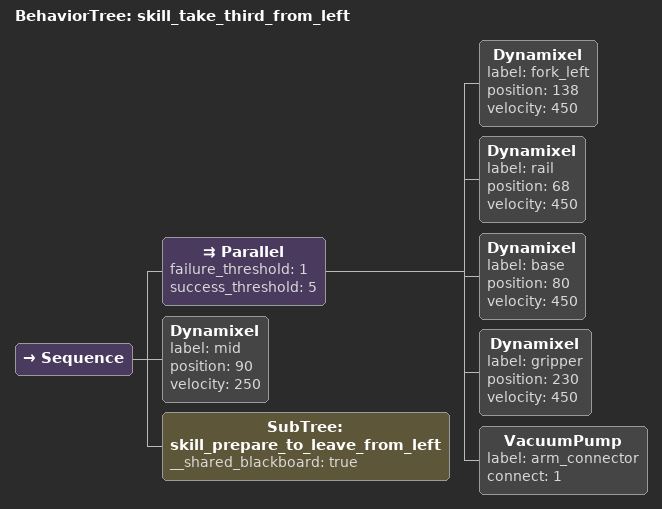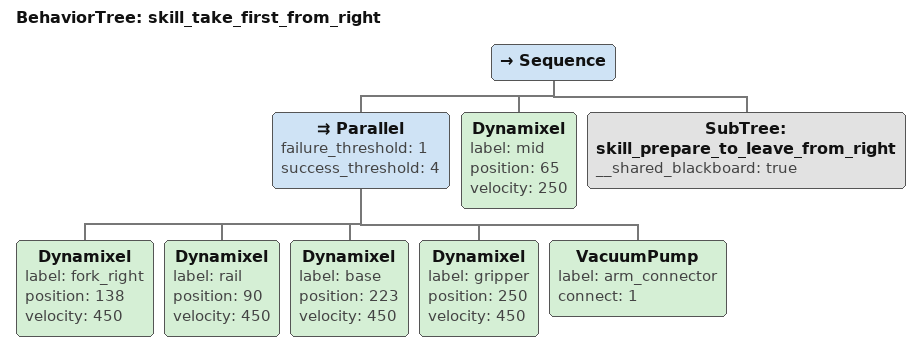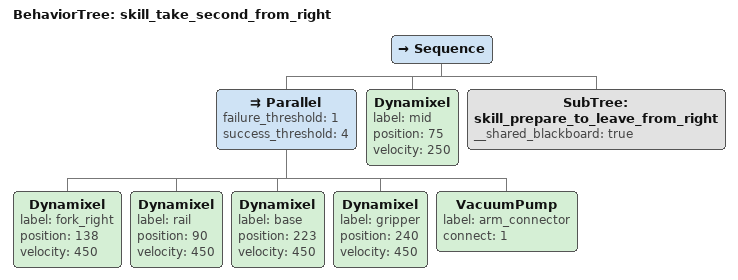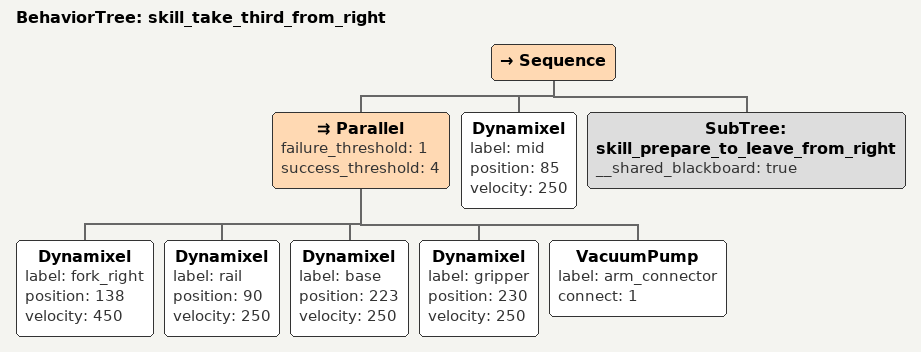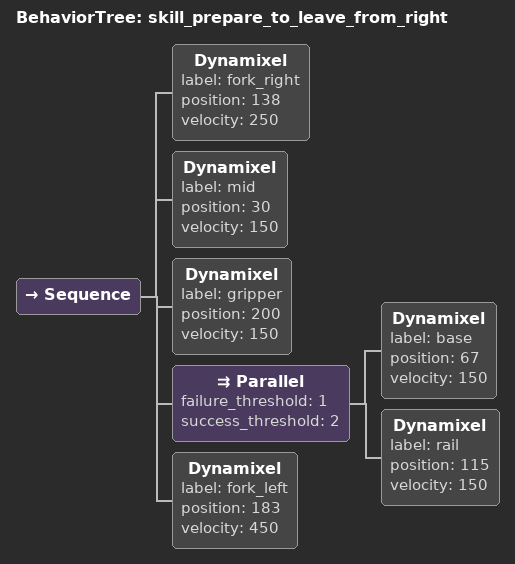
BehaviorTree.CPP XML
<BehaviorTree ID="skill_take_third_from_left">
    <Sequence>
        <Parallel failure_threshold="1" success_threshold="5">
  <Dynamixel label="fork_left" position="138" velocity="450"/>
  <Dynamixel label="rail" position="68" velocity="450"/>
  <Dynamixel label="base" position="80" velocity="450"/>
  <Dynamixel label="gripper" position="230" velocity="450"/>
  <VacuumPump label="arm_connector" connect="1"/>
        </Parallel>

        <Dynamixel label="mid" position="90" velocity="250"/>

 <SubTree ID="skill_prepare_to_leave_from_left" __shared_blackboard="true"/>

    </Sequence>
</BehaviorTree>

<BehaviorTree ID="skill_take_first_from_right">
    <Sequence>

        <Parallel failure_threshold="1" success_threshold="4">
  <Dynamixel label="fork_right" position="138" velocity="450"/>
  <Dynamixel label="rail" position="90" velocity="450"/>
  <Dynamixel label="base" position="223" velocity="450"/>
  <Dynamixel label="gripper" position="250" velocity="450"/>
  <VacuumPump label="arm_connector" connect="1"/>
        </Parallel>

        <Dynamixel label="mid" position="65" velocity="250"/>

 <SubTree ID="skill_prepare_to_leave_from_right" __shared_blackboard="true"/>

    </Sequence>
</BehaviorTree>

<BehaviorTree ID="skill_take_second_from_right">
    <Sequence>

        <Parallel failure_threshold="1" success_threshold="4">
  <Dynamixel label="fork_right" position="138" velocity="450"/>
  <Dynamixel label="rail" position="90" velocity="450"/>
  <Dynamixel label="base" position="223" velocity="450"/>
  <Dynamixel label="gripper" position="240" velocity="450"/>
  <VacuumPump label="arm_connector" connect="1"/>
        </Parallel>

        <Dynamixel label="mid" position="75" velocity="250"/>

 <SubTree ID="skill_prepare_to_leave_from_right" __shared_blackboard="true"/>

    </Sequence>
</BehaviorTree>

<BehaviorTree ID="skill_take_third_from_right">
    <Sequence>

        <Parallel failure_threshold="1" success_threshold="4">
  <Dynamixel label="fork_right" position="138" velocity="450"/>
  <Dynamixel label="rail" position="90" velocity="250"/>
  <Dynamixel label="base" position="223" velocity="250"/>
  <Dynamixel label="gripper" position="230" velocity="250"/>
  <VacuumPump label="arm_connector" connect="1"/>
        </Parallel>

        <Dynamixel label="mid" position="85" velocity="250"/>

 <SubTree ID="skill_prepare_to_leave_from_right" __shared_blackboard="true"/>

    </Sequence>
</BehaviorTree>

<BehaviorTree ID="skill_prepare_to_leave_from_right">
    <Sequence>
 <Dynamixel label="fork_right" position="138" velocity="250"/>

 <Dynamixel label="mid" position="30" velocity="150"/>
 <Dynamixel label="gripper" position="200" velocity="150"/>

        <Parallel failure_threshold="1" success_threshold="2">
  <Dynamixel label="base" position="67" velocity="150"/>
  <Dynamixel label="rail" position="115" velocity="150"/>
        </Parallel>

 <Dynamixel label="fork_left" position="183" velocity="450"/>
    </Sequence>
</BehaviorTree>
